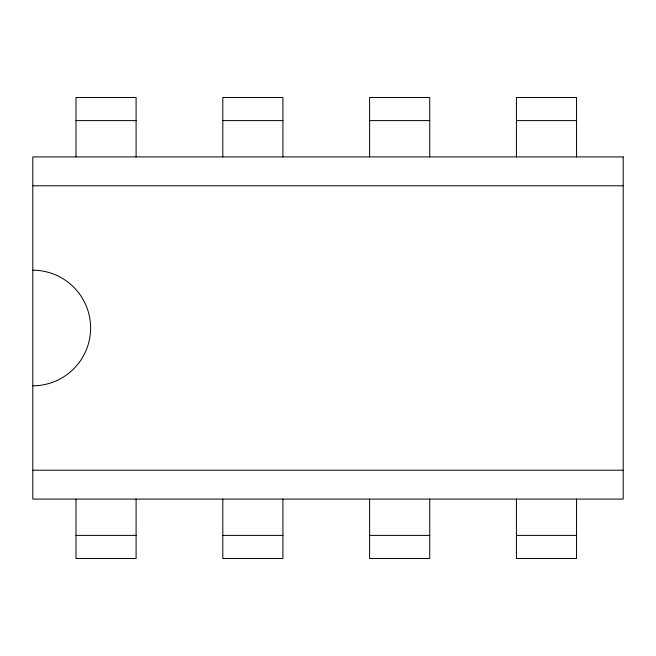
<?xml version="1.0" encoding="UTF-8"?>
<svg xmlns="http://www.w3.org/2000/svg" width="656" height="656" viewBox="0 0 656 656"><rect width="100%" height="100%" fill="white"/><g stroke="black" fill="none" stroke-linecap="round" stroke-linejoin="round"><path stroke-width="0.98" d="M75.981 120.606L136.095 120.606M222.802 120.606L282.916 120.606M369.615 120.606L429.737 120.606M516.436 120.606L576.55 120.606M32.8 185.804L623.2 185.804M32.8 470.196L623.2 470.196M75.981 535.394L136.095 535.394M222.802 535.394L282.916 535.394M369.615 535.394L429.737 535.394M516.436 535.394L576.55 535.394M576.55 156.907L576.55 97.482L516.436 97.482L516.436 156.907M576.55 499.093L576.55 558.518L516.436 558.518L516.436 499.093M429.737 156.907L429.737 97.482L369.615 97.482L369.615 156.907M429.737 499.093L429.737 558.518L369.615 558.518L369.615 499.093M282.916 156.907L282.916 97.482L222.802 97.482L222.802 156.907M282.916 499.093L282.916 558.518L222.802 558.518L222.802 499.093M136.095 156.907L136.095 97.482L75.981 97.482L75.981 156.907M136.095 499.093L136.095 558.518L75.981 558.518L75.981 499.093M32.8 270.198A57.802 57.802 0 0 1 90.602 328A57.802 57.802 0 0 1 32.8 385.802M623.2 156.907L32.8 156.907L32.8 499.093L623.2 499.093L623.2 156.907"/></g></svg>
